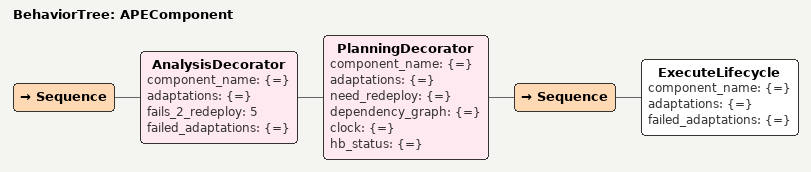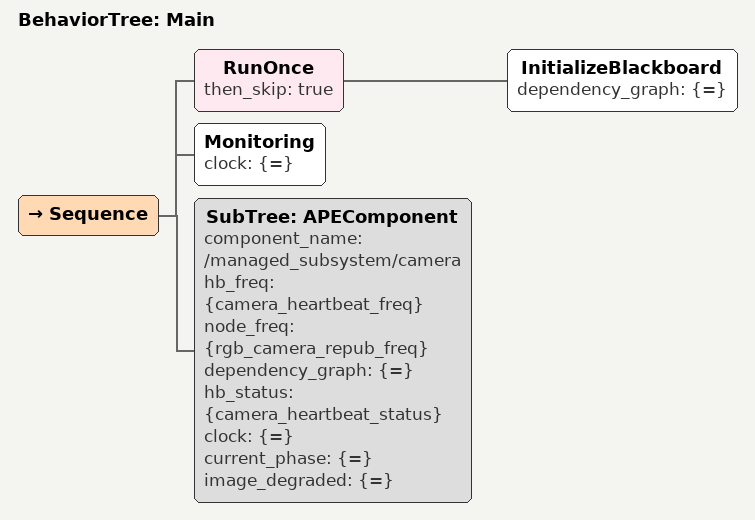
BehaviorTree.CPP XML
<?xml version="1.0" encoding="UTF-8"?>
<root BTCPP_format="4"
      main_tree_to_execute="Main">
  <BehaviorTree ID="APEComponent">
    <Sequence>
      <AnalysisDecorator component_name="{=}"
                         adaptations="{=}"
                         fails_2_redeploy="5"
                         failed_adaptations="{=}">
        <PlanningDecorator component_name="{=}"
                           adaptations="{=}"
                           need_redeploy="{=}"
                           dependency_graph="{=}"
                           clock="{=}"
                           hb_status="{=}">
          <Sequence>
            <ExecuteLifecycle component_name="{=}"
                              adaptations="{=}"
                              failed_adaptations="{=}"/>
          </Sequence>
        </PlanningDecorator>
      </AnalysisDecorator>
    </Sequence>
  </BehaviorTree>

  <BehaviorTree ID="Main">
    <Sequence>
      <RunOnce then_skip="true">
        <InitializeBlackboard dependency_graph="{=}"/>
      </RunOnce>
      <Monitoring clock="{=}"/>
      <SubTree ID="APEComponent"
               component_name="/managed_subsystem/camera"
               hb_freq="{camera_heartbeat_freq}"
               node_freq="{rgb_camera_repub_freq}"
               dependency_graph="{=}"
               hb_status="{camera_heartbeat_status}"
               clock="{=}"
               current_phase="{=}"
               image_degraded="{=}"/>
    </Sequence>
  </BehaviorTree>

</root>
